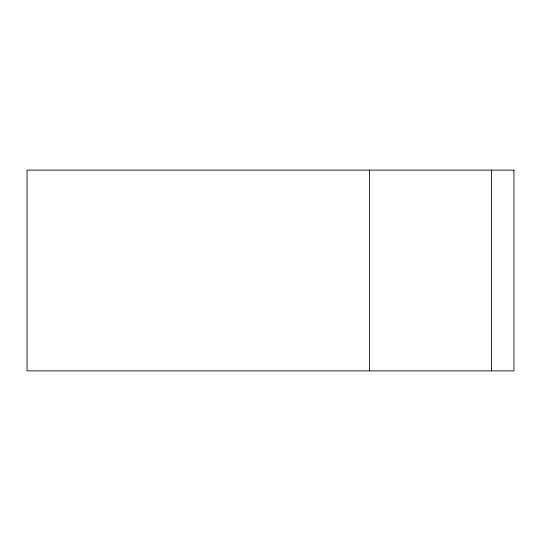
<?xml version="1.0" encoding="UTF-8"?>
<svg xmlns="http://www.w3.org/2000/svg" width="541" height="541" viewBox="0 0 541 541"><rect width="100%" height="100%" fill="white"/><g stroke="black" fill="none" stroke-linecap="round" stroke-linejoin="round"><path stroke-width="0.81" d="M491.539 170.117L491.539 370.883M369.544 170.117L369.544 370.883M513.95 170.117L27.05 170.117L27.05 370.883L513.95 370.883L513.95 170.117"/></g></svg>
